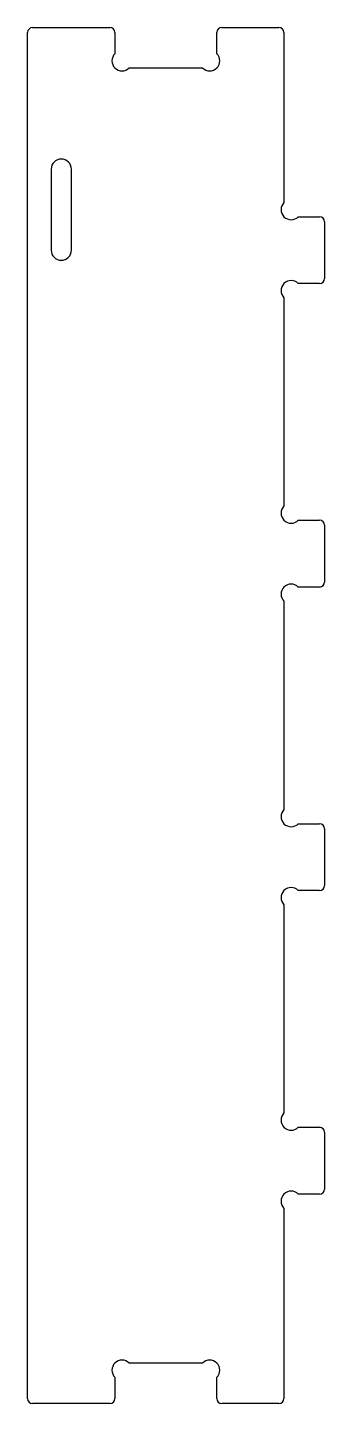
# Model space of a CAD drawing. Header units: millimetres. Extents: x -40 to 48, y -105 to 303.
import ezdxf

# ---------------------------------------------------------------- set-up
doc = ezdxf.new("R2010")
doc.units = ezdxf.units.MM

msp = doc.modelspace()

# ---------------------------------------------------------------- linework, layer by layer
at = {"color": 7, "linetype": 'Continuous', "lineweight": 25}
for p, q in [((-38, 302.9), (-15.1, 302.9)), ((18.1, 302.9), (35, 302.9)), ((-39.5, -103.6), (-39.5, 301.4)), ((-13.6, 301.4), (-13.6, 295.14)), ((16.6, 295.14), (16.6, 301.4)), ((36.5, 301.4), (36.5, 251.04)), ((-9.36, 290.9), (12.35, 290.9)), ((-32.5, 260.9), (-32.5, 236.9)), ((-26.5, 236.9), (-26.5, 260.9)), ((40.74, 246.8), (47.03, 246.8)), ((48.5, 245.33), (48.5, 228.47)), ((47.03, 227), (40.74, 227)), ((36.5, 222.76), (36.5, 161.04)), ((40.74, 156.8), (47.03, 156.8)), ((48.5, 155.33), (48.5, 138.47)), ((47.03, 137), (40.74, 137)), ((36.5, 132.76), (36.5, 71.04)), ((40.74, 66.8), (47.03, 66.8)), ((48.5, 65.33), (48.5, 48.47)), ((47.03, 47), (40.74, 47)), ((36.5, 42.76), (36.5, -18.96)), ((40.74, -23.2), (47.03, -23.2)), ((48.5, -24.67), (48.5, -41.53)), ((47.03, -43), (40.74, -43)), ((36.5, -47.24), (36.5, -103.6)), ((12.35, -93.1), (-9.36, -93.1)), ((-13.6, -97.34), (-13.6, -103.6)), ((16.6, -103.6), (16.6, -97.34)), ((-15.1, -105.1), (-38, -105.1)), ((35, -105.1), (18.1, -105.1))]:
    msp.add_line(p, q, dxfattribs=at)
for centre, radius, start, end in [((-38, 301.4), 1.5, 90, 180), ((-15.1, 301.4), 1.5, 0, 90), ((18.1, 301.4), 1.5, 90, 180), ((35, 301.4), 1.5, 0, 90), ((-11.48, 293.02), 3, 135, 315), ((14.47, 293.02), 3, 225, 45), ((-29.5, 260.9), 3, 0, 180), ((38.62, 248.92), 3, 135, 315), ((47.03, 245.33), 1.47, 0, 90), ((-29.5, 236.9), 3, 180, 0), ((38.62, 224.88), 3, 45, 225), ((47.03, 228.47), 1.47, 270, 0), ((38.62, 158.92), 3, 135, 315), ((47.03, 155.33), 1.47, 0, 90), ((38.62, 134.88), 3, 45, 225), ((47.03, 138.47), 1.47, 270, 0), ((38.62, 68.92), 3, 135, 315), ((47.03, 65.33), 1.47, 0, 90), ((38.62, 44.88), 3, 45, 225), ((47.03, 48.47), 1.47, 270, 0), ((38.62, -21.08), 3, 135, 315), ((47.03, -24.67), 1.47, 0, 90), ((38.62, -45.12), 3, 45, 225), ((47.03, -41.53), 1.47, 270, 0), ((-11.48, -95.22), 3, 45, 225), ((14.47, -95.22), 3, 315, 135), ((-38, -103.6), 1.5, 180, 270), ((-15.1, -103.6), 1.5, 270, 0), ((18.1, -103.6), 1.5, 180, 270), ((35, -103.6), 1.5, 270, 0)]:
    msp.add_arc(centre, radius, start, end, dxfattribs=at)

doc.saveas('drawing.dxf')
